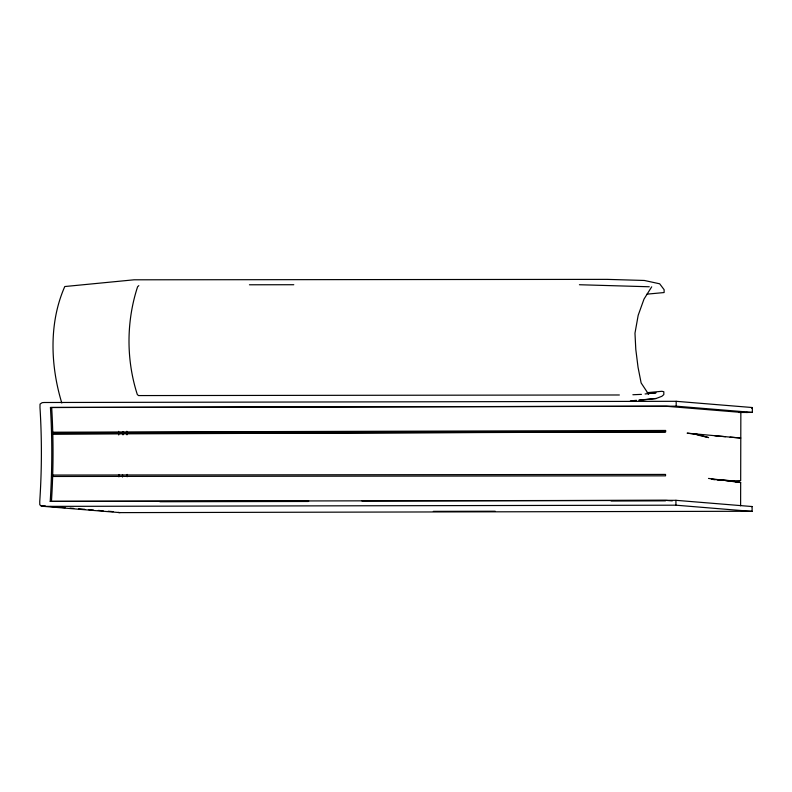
<?xml version="1.0" encoding="UTF-8"?>
<svg xmlns="http://www.w3.org/2000/svg" width="792" height="792" viewBox="0 0 792 792"><rect width="100%" height="100%" fill="white"/><g stroke="black" fill="none" stroke-linecap="round" stroke-linejoin="round"><path stroke-width="1.19" d="M675.923 505.187L675.942 500.316L50.213 501.376A748.47 744.351 -81.7 0 0 50.431 407.484L676.18 406.177L752.321 412.414L752.4 407.543L676.19 401.306L44.045 402.504L42.134 402.683L40.046 404.078L39.986 407.504A724.106 720.126 -81.7 0 1 39.748 501.395L39.788 504.821L41.877 506.217L43.778 506.385L675.923 505.187L752.133 511.424L752.083 506.543L675.942 500.316M676.18 406.177L676.19 401.306M740.609 505.791L740.668 482.556L732.174 481.011L717.324 479.794M740.847 412.8L740.678 480.576L729.719 481.011M122.978 434.907L123.106 431.501M752.4 407.543L751.578 408.266M651.697 286.833L644.015 299.059L638.184 315.295L634.976 333.185L635.798 349.411L638.045 367.29L641.134 382.952L648.589 394.228M138.808 285.645L137.6 286.753C126.255 321.423 126.126 359.736 137.293 394.475L138.491 395.574L619.364 394.98M639.154 400.356L656.122 398.495L661.894 396.287L663.815 394.594L663.825 391.743L661.884 391.288L647.203 392.664M752.321 412.414L746.084 412.464M752.083 506.543L751.123 506.573M641.441 394.367L632.867 394.743M645.094 393.97L656.053 392.773L647.48 393.584M646.995 294.149L664.112 292.545L664.122 289.694L659.677 283.803L644.341 280.467L607.207 279.378L134.066 279.804L64.786 286.536C48.797 322.79 50.391 365.498 61.796 403.019M630.383 400.9L636.511 400.326M638.966 400.099L656.122 398.495M739.54 412.385L740.698 412.355L666.438 406.276L50.45 407.484M52.183 432.214L665.666 430.462L665.666 431.402L52.074 432.689M53.123 433.62L665.666 431.878L53.044 434.095M249.43 284.783L293.782 284.724M738.669 412.474L747.638 412.454M50.213 501.376L308.751 501.029M361.934 500.94L666.201 500.405L672.289 500.9M159.905 501.732L308.246 501.475M611.097 500.94L665.488 500.841M433.333 511.355L495.198 511.236M41.877 506.217L119.988 512.622L752.024 511.266M53.014 475.061L665.557 474.428L665.547 475.843L52.074 476.477M579.417 284.734L649.252 286.763M732.541 481.516L740.668 482.556L729.937 480.645L711.364 479.308L714.938 479.596M722.096 480.19L729.937 480.645M696.861 434.867L708.583 437.6L697.861 434.511L687.129 433.155L725.541 436.679M730.056 437.144L740.787 438.025L714.81 435.798M40.541 505.692L45.461 506.098M50.381 506.494L55.291 506.9M60.212 507.306L65.132 507.702M70.043 508.108L73.735 508.405M78.646 508.811L84.794 509.315M88.486 509.612L93.397 510.018M98.317 510.424L103.227 510.82M108.148 511.226L113.068 511.632M118.087 512.454L119.988 512.622M693.346 434.046L697.861 434.511M708.484 478.418L719.205 479.764M725.581 480.625L729.056 481.071M122.542 474.557A613.157 609.82 -81.6 0 1 122.473 477.012M51.678 407.583A748.44 744.282 -81.7 0 1 51.44 501.485M126.859 431.244A748.361 744.5 -81.4 0 1 126.977 434.858M127.195 474.398A748.361 744.5 -81.4 0 1 127.146 476.764M118.602 431.363A726.66 722.868 -81.5 0 1 118.731 434.976M118.958 474.497A726.66 722.868 -81.5 0 1 118.899 476.873"/></g></svg>
